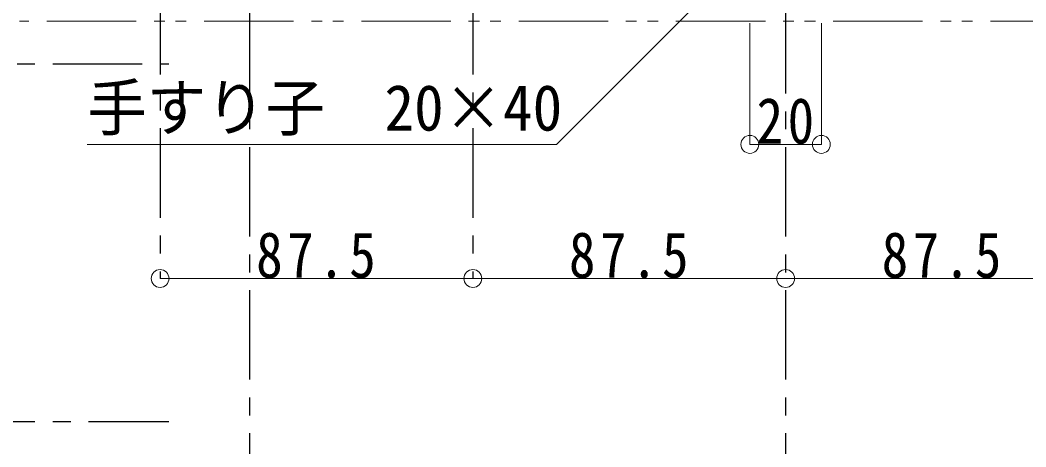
# Model space of a CAD drawing. Units: millimetres at full size, sheet at 1:5. Extents: x -1050 to 1050, y -742 to 742.
# Drawn here: x 155 to 436.3, y -358.9 to -239.5 of the extents above; entities that cross this region are included whole.
import ezdxf
from ezdxf.enums import TextEntityAlignment as Align

# ---------------------------------------------------------------- set-up
doc = ezdxf.new("R2010")
doc.units = ezdxf.units.MM
doc.header["$LTSCALE"] = 5
doc.linetypes.add('CHAIN1', pattern=[8, 5, -1, 1, -1])
doc.linetypes.add('DOUBLE_CHAIN1', pattern=[8.8, 5, -1, 0.6, -0.6, 0.6, -1])
doc.layers.add('0-0_通り芯', color=7, linetype='CHAIN1')
for name, color, linetype, lineweight in [('0-3_寸法', 54, 'Continuous', 20), ('0-4_手摺部材', 92, 'Continuous', 20), ('0-9_文字', 3, 'Continuous', 20)]:
    doc.layers.add(name, color=color, linetype=linetype, lineweight=lineweight)
doc.styles.add('ＭＳ ゴシック', font='')
doc.styles.get('ＭＳ ゴシック').set_extended_font_data('MS Gothic')

# ---------------------------------------------------------------- blocks, each defined once
blk = doc.blocks.new('dimension_origin')
at = {"color": 0, "linetype": 'Continuous', "lineweight": -2}
blk.add_circle((0, 0), 1.25, dxfattribs=at)

msp = doc.modelspace()

# ---------------------------------------------------------------- linework, layer by layer
at = {"layer": '0-0_通り芯'}
for p, q in [((219.131, -115.071), (219.131, -511.793)), ((369.131, -115.071), (369.131, -511.793)), ((194.131, -189.793), (194.131, -311.793)), ((281.631, -189.793), (281.631, -311.793)), ((-195.869, -251.793), (196.607, -251.793)), ((-225.869, -351.793), (196.607, -351.793))]:
    msp.add_line(p, q, dxfattribs=at)
at = {"layer": '0-3_寸法'}
for p, q in [((359.131, -240.354), (359.131, -274.293)), ((379.131, -240.354), (379.131, -274.293)), ((359.131, -274.293), (379.131, -274.293)), ((194.131, -311.793), (281.631, -311.793)), ((281.631, -311.793), (369.131, -311.793)), ((369.131, -311.793), (456.631, -311.793))]:
    msp.add_line(p, q, dxfattribs=at)
at = {"layer": '0-4_手摺部材', "linetype": 'DOUBLE_CHAIN1'}
msp.add_line((583.454, -239.793), (154.809, -239.793), dxfattribs=at)
at = {"layer": '0-9_文字'}
msp.add_lwpolyline([(359.131, -220.172), (305.01, -274.293), (173.76, -274.293)], dxfattribs=at)

# ---------------------------------------------------------------- block references
at = {"layer": '0-3_寸法', "xscale": 2, "yscale": 2, "rotation": 180}
for p in [(359.131, -274.293), (194.131, -311.793), (281.631, -311.793), (369.131, -311.793)]:
    msp.add_blockref('dimension_origin', p, dxfattribs=at)
at = {"layer": '0-3_寸法', "xscale": 2, "yscale": 2}
for p in [(379.131, -274.293), (281.631, -311.793), (369.131, -311.793)]:
    msp.add_blockref('dimension_origin', p, dxfattribs=at)

# ---------------------------------------------------------------- texts
at = {"layer": '0-3_寸法', "char_height": 12.83, "attachment_point": 7, "style": 'ＭＳ ゴシック'}
for s, insert in [('\\T1.17;\\W0.85;20', (361.006, -274.293)), ('\\T1.17;\\W0.85;87.5', (221.006, -311.793)), ('\\T1.17;\\W0.85;87.5', (308.506, -311.793)), ('\\T1.17;\\W0.85;87.5', (396.006, -311.793))]:
    msp.add_mtext(s, dxfattribs=dict(at, insert=insert))
at = {"layer": '0-9_文字', "style": 'ＭＳ ゴシック', "width": 0.95}
msp.add_text('手すり子\u300020×40', height=12.83, dxfattribs=at).set_placement((173.76, -274.293), align=Align.BOTTOM_LEFT)

doc.saveas('drawing.dxf')
